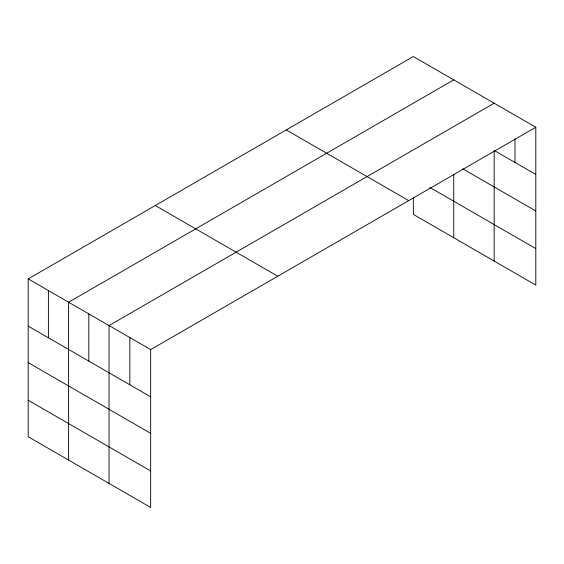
<?xml version="1.0" encoding="UTF-8"?>
<svg xmlns="http://www.w3.org/2000/svg" width="564" height="564" viewBox="0 0 564 564"><rect width="100%" height="100%" fill="white"/><g stroke="black" fill="none" stroke-linecap="round" stroke-linejoin="round"><path stroke-width="0.85" d="M535.8 127.252L413.334 56.541L28.2 278.898L28.2 436.748L150.666 507.459L150.666 349.602L535.8 127.252L535.8 285.102L413.334 214.398L413.334 197.879M453.745 79.876L68.618 302.233L68.618 460.083M494.163 103.212L109.028 325.562L109.028 483.418M494.163 150.433L535.8 174.473M462.727 168.791L535.8 210.978M429.796 187.396L535.8 248.597M286.237 129.924L408.71 200.629M155.29 205.522L277.763 276.226M28.2 278.898L150.666 349.602M28.2 326.119L150.666 396.823M28.2 362.631L150.666 433.335M28.2 400.243L150.666 470.947M514.981 138.843L514.981 162.453M494.163 151.3L494.163 261.061M453.745 174.107L453.745 237.726M129.847 337.582L129.847 384.803M88.823 313.894L88.823 361.122M48.405 290.566L48.405 337.787"/></g></svg>
